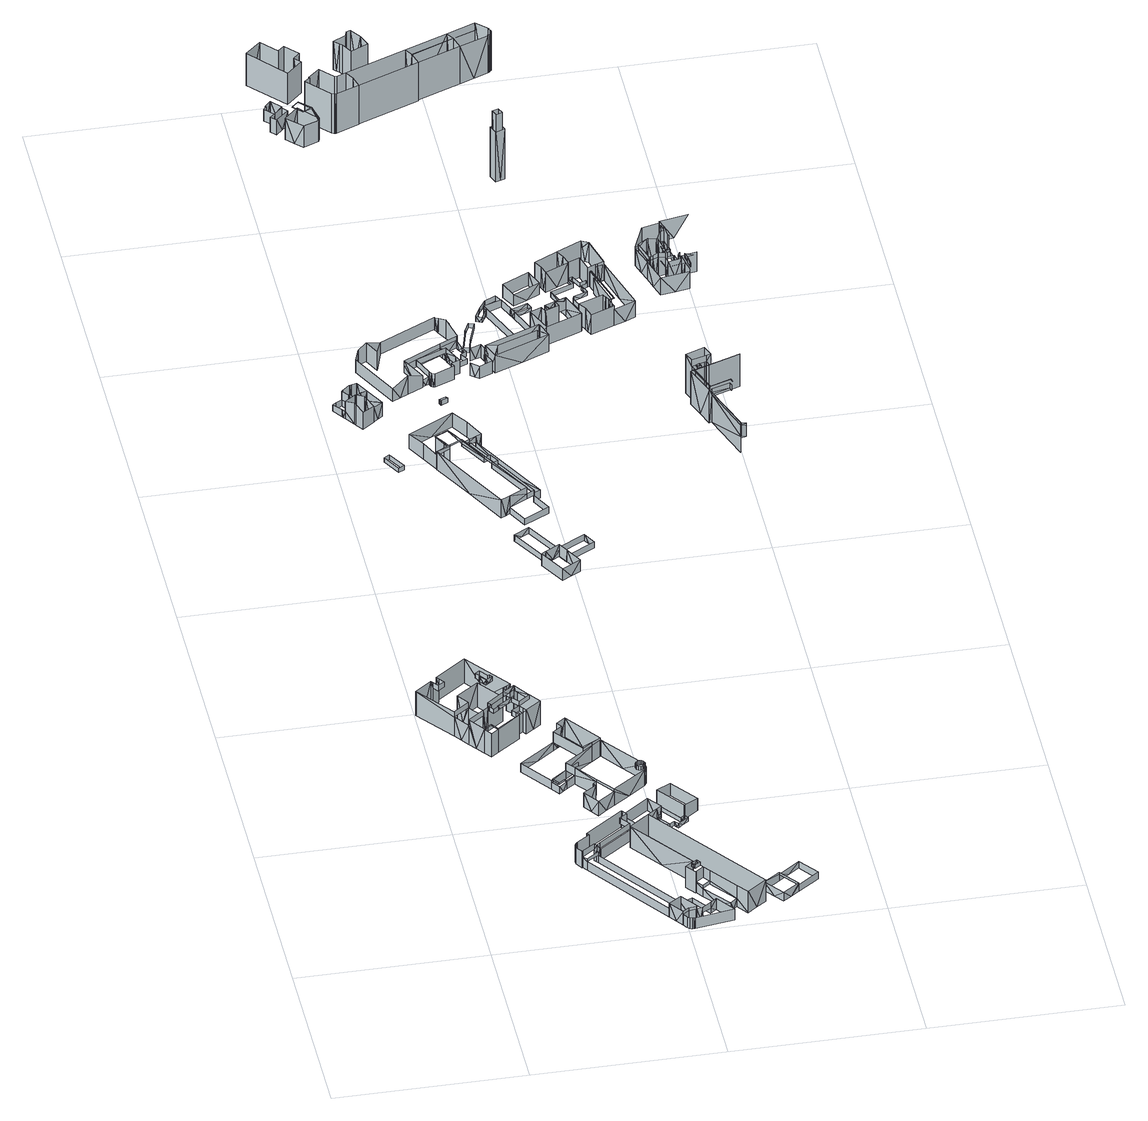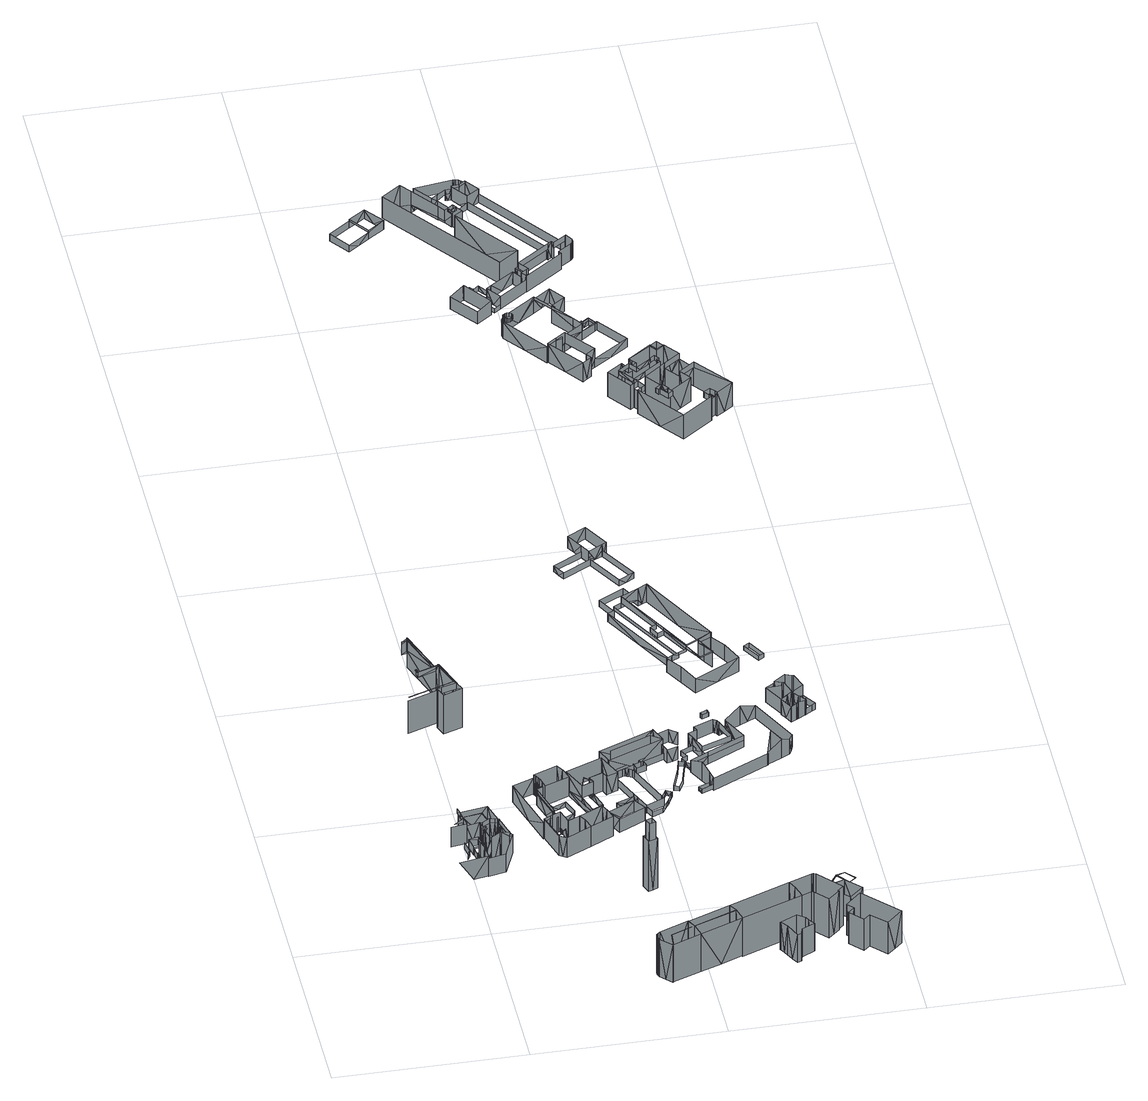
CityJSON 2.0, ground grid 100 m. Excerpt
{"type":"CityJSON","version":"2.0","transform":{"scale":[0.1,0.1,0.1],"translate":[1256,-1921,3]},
"CityObjects":{
"object1":{"type":"GenericCityObject","geometry":[{"type":"MultiSurface","lod":"3","boundaries":[[[0,1,2]],[[3,2,1]],[[4,5,1]],[[4,1,0,6]],[[2,3,7]],[[8,4,6]],[[3,9,10,7]],[[11,9,3]],[[4,8,12]],[[11,13,14,9]],[[15,12,8]],[[9,16,17,10]],[[15,18,12]],[[19,12,18]],[[20,21,22,23]],[[21,24,25,22]],[[13,26,27,14]],[[24,28,29,25]],[[30,20,23,31]],[[19,18,32]],[[28,33,34,29]],[[16,35,36]],[[16,36,37,17]],[[31,38,30]],[[39,32,18]],[[40,39,18]],[[38,41,30]],[[38,31,42]],[[43,5,4,44]],[[33,45,46,34]],[[47,48,38]],[[47,38,42,49]],[[26,35,16,27]],[[19,50,51,12]],[[52,53,54]],[[55,39,40,56]],[[53,52,43]],[[57,52,54]],[[43,44,53]],[[44,58,53]],[[59,32,39,60]],[[45,61,62,46]],[[63,41,38,64]],[[44,51,65,58]],[[66,55,56,67]],[[68,48,47,69]],[[70,59,60,66]],[[36,71,72,37]],[[63,64,73]],[[73,64,74,75]],[[51,50,76]],[[65,51,76]],[[64,69,77,74]],[[68,69,64]],[[78,76,50]],[[79,80,81]],[[80,79,61]],[[75,82,73]],[[62,61,79]],[[82,83,73]],[[82,75,84]],[[52,57,85]],[[76,78,86]],[[87,88,89,90]],[[91,87,90,92]],[[93,82,84]],[[82,93,94]],[[95,96,78,97]],[[98,94,93]],[[99,95,97,100]],[[88,99,100,89]],[[101,85,57]],[[102,47,49,103]],[[104,91,92,105]],[[106,107,108,109]],[[110,104,105,111]],[[112,110,111]],[[70,66,113]],[[108,107,114]],[[96,115,116,78]],[[78,116,117,86]],[[113,66,67,118]],[[69,119,120,77]],[[121,122,123,109]],[[124,106,109,123]],[[125,126,127,128]],[[129,125,128,130]],[[131,121,109,132]],[[129,130,133]],[[126,134,135,127]],[[136,114,107]],[[133,137,129]],[[110,112,138]],[[138,139,110]],[[140,137,133]],[[80,141,142,81]],[[143,144,122,145]],[[146,137,140]],[[137,146,147]],[[147,148,137]],[[149,131,132]],[[150,137,148]],[[85,101,117,116]],[[137,150,151]],[[152,153,154]],[[134,155,156,135]],[[151,157,137]],[[158,159,160,161]],[[162,102,103]],[[122,163,164,123]],[[165,143,145,166]],[[131,149,167]],[[160,113,118,168]],[[115,169,116]],[[160,159,113]],[[153,152,170]],[[72,71,171]],[[155,172,173,156]],[[174,167,149]],[[175,170,152]],[[122,144,163]],[[157,151,176]],[[172,157,176,173]],[[139,138,177]],[[153,178,179,154]],[[180,165,166,167]],[[181,171,71]],[[163,124,123,164]],[[182,183,184,185]],[[186,158,161,187]],[[188,83,82,189]],[[169,115,190]],[[191,182,185,192]],[[193,160,168,194]],[[195,196,197]],[[183,198,199,184]],[[200,190,115]],[[201,94,98,202]],[[203,139,177,186]],[[102,162,119]],[[204,191,192,205]],[[206,170,175,207]],[[120,119,162]],[[208,209,210,211]],[[212,204,205,213]],[[214,186,187,193]],[[196,195,215]],[[197,196,216]],[[180,167,217]],[[218,212,213]],[[219,215,195]],[[220,208,211,221]],[[212,218,222]],[[223,222,218]],[[214,193,224]],[[217,167,174,225]],[[224,193,194,226]],[[190,200,209]],[[227,216,196]],[[209,228,229,210]],[[221,229,230,231]],[[232,233,120]],[[234,235,163,217]],[[236,224,226]],[[198,237,238,199]],[[228,209,200]],[[171,181,239]],[[240,215,219]],[[220,221,181]],[[181,221,231,239]],[[178,241,242,179]],[[229,243,244,230]],[[200,245,243,228]],[[229,228,243]],[[114,136,246]],[[247,206,207,248]],[[243,245,249]],[[250,203,186,251]],[[233,232,252]],[[243,253,254,244]],[[250,249,245]],[[255,256,257,258]],[[259,252,232]],[[256,188,189,257]],[[233,260,261,120]],[[262,247,248,263]],[[264,265,266]],[[241,262,263,242]],[[216,227,267]],[[237,268,238]],[[163,269,164]],[[258,270,271,272]],[[273,274,234]],[[234,217,273]],[[275,252,259]],[[276,277,278]],[[249,250,251]],[[273,217,225,279]],[[277,276,227]],[[267,227,276]],[[258,272,280]],[[277,273,279,278]],[[281,255,258,280]],[[271,202,282]],[[268,237,283]],[[252,275,284]],[[271,270,201]],[[141,285,286,142]],[[202,271,201]],[[224,236,287]],[[285,288,286]],[[283,284,268]],[[284,289,268]],[[289,284,275]],[[136,290,291]],[[246,136,291]],[[253,287,292,254]],[[288,285,281]],[[281,280,288]],[[280,293,288]],[[215,240,294]],[[295,163,164,296]],[[265,297,298,266]],[[299,291,290]],[[292,287,236]],[[300,271,282,301]],[[302,303,286,301]],[[280,300,301,293]],[[304,294,240]],[[163,235,305]],[[306,290,136,295]],[[283,307,308,284]],[[309,274,273,294]],[[260,308,310,261]],[[291,299,311]],[[299,312,313,311]],[[314,302,301]],[[313,312,315]],[[265,264,316]],[[317,315,312]],[[318,222,223,319]],[[320,321,322,323]],[[324,316,264]],[[303,325,326,286]],[[269,163,305]],[[321,316,324,322]],[[308,327,310]],[[323,328,320]],[[328,329,320]],[[328,323,330]],[[331,332,333]],[[308,307,334]],[[332,335,333]],[[332,331,336]],[[315,317,337]],[[338,339,328]],[[295,296,269]],[[338,328,330,340]],[[327,308,334]],[[341,306,295,269]],[[335,332,342]],[[309,294,343]],[[294,304,343]],[[344,338,340]],[[342,345,335]],[[346,336,331,347]],[[348,329,328,349]],[[337,317,350]],[[345,342,351]],[[346,351,342]],[[351,346,347]],[[334,318,319,327]],[[302,314,352]],[[353,350,317]],[[354,339,338,355]],[[343,356,309]],[[338,344,357]],[[358,348,349,354]],[[305,359,360,269]],[[361,352,314]],[[362,357,344]],[[353,341,269,363]],[[350,353,363]],[[364,357,362]],[[354,355,365]],[[359,366,367,360]],[[368,358,354,365]],[[369,370,371]],[[372,352,361]],[[326,325,373]],[[371,370,374]],[[357,364,365]],[[375,373,325]],[[376,374,370]],[[297,377,378,298]],[[379,380,381,382]],[[383,365,364]],[[370,369,384]],[[376,379,382,385]],[[352,372,375]],[[386,384,369]],[[387,375,372]],[[367,366,388]],[[373,375,387]],[[374,376,385]],[[389,388,366]],[[365,383,390]],[[391,368,365,390]],[[392,393,394,395]],[[396,384,386,397]],[[394,393,398]],[[399,398,393]],[[400,392,395,401]],[[356,343,402]],[[398,399,403]],[[399,404,405,403]],[[406,400,401,407]],[[408,396,397]],[[404,409,410,405]],[[380,411,412,381]],[[396,408,413]],[[414,391,390]],[[415,413,408]],[[416,406,407,417]],[[409,418,419,410]],[[420,416,417]],[[421,356,402]],[[422,413,415]],[[416,420,423]],[[418,424,425,419]],[[426,423,420]],[[356,421,427]],[[428,427,421]],[[429,423,426,430]],[[388,389,431]],[[424,432,433,425]],[[434,427,428]],[[432,435,433]],[[436,429,430,437]],[[427,434,438]],[[435,432,439]],[[439,440,435]],[[441,438,434]],[[439,436,437,440]],[[442,438,441,443]],[[389,442,443,431]],[[444,445,446,447]],[[448,444,447,449]],[[412,411,450]],[[451,450,411]],[[413,422,452]],[[453,452,422]],[[450,451,449]],[[454,448,449]],[[391,414,377]],[[449,451,454]],[[455,454,451]],[[448,454,456]],[[457,456,454]],[[454,455,457]],[[455,452,453,457]],[[378,377,414]],[[458,459,460,461]],[[462,458,461,463]],[[464,462,463]],[[462,464,465]],[[466,465,464]],[[459,467,468,460]],[[465,466,469]],[[470,471,465,469]],[[445,472,473,446]],[[474,475,476,477]],[[472,456,457,473]],[[478,474,477,479]],[[480,470,469,481]],[[471,482,483,465]],[[484,480,481,485]],[[468,486,487]],[[488,487,486]],[[487,488,489]],[[467,490,491,468]],[[492,486,468,491]],[[475,493,494,476]],[[490,495,496,491]],[[493,478,479,494]],[[497,498,499]],[[500,492,491,496]],[[501,500,496]],[[488,502,503,489]],[[496,495,501]],[[483,501,495]],[[500,501,504]],[[505,504,501]],[[501,483,505]],[[483,506,505]],[[483,482,507]],[[508,504,505,506]],[[506,483,507]],[[507,509,510,506]],[[511,508,506,510]],[[498,497,512]],[[513,512,497]],[[514,515,516]],[[509,517,518,510]],[[502,519,520,503]],[[521,484,485,522]],[[523,516,515]],[[524,515,514,525]],[[498,526,527,499]],[[520,519,528]],[[529,528,519]],[[530,511,510,531]],[[532,524,525]],[[528,529,533]],[[517,534,535,518]],[[524,532,536]],[[537,536,532]],[[538,526,498]],[[516,523,539]],[[535,534,540]],[[521,540,534]],[[541,512,513]],[[542,543,537,544]],[[529,545,546,533]],[[540,521,522]],[[539,523,547]],[[548,547,523]],[[549,542,544]],[[543,550,551,537]],[[546,545,552]],[[553,552,545]],[[548,530,531,554]],[[552,553,555]],[[555,553,556]],[[548,556,553]],[[547,548,557]],[[558,536,537,551]],[[556,548,554]],[[542,549,550]],[[548,558,551,557]],[[512,541,559]],[[551,550,549]],[[538,559,560,526]],[[560,559,541]],[[561,560,541]],[[562,563,564,565]],[[527,526,566]],[[567,566,526]],[[568,562,565,569]],[[570,568,569,571]],[[572,568,570]],[[573,570,571]],[[574,575,576]],[[564,563,577]],[[578,576,575]],[[572,579,580,568]],[[581,579,572]],[[582,575,574,583]],[[576,578,584]],[[566,567,585]],[[586,587,588,589]],[[590,577,563]],[[570,573,591]],[[589,592,593,594]],[[595,560,561,596]],[[586,589,597]],[[597,589,594,593]],[[578,598,599,584]],[[600,591,573]],[[592,580,601,593]],[[580,579,597]],[[602,582,583]],[[580,597,593,601]],[[587,603,604,588]],[[567,595,596,585]],[[605,606,607]],[[608,609,610]],[[611,606,605,612]],[[613,607,606]],[[614,610,609]],[[598,615,616,599]],[[617,591,600]],[[618,619,599,616]],[[581,620,621,579]],[[622,609,608,623]],[[610,614,624]],[[582,602,625]],[[591,617,626]],[[627,611,612]],[[628,625,602]],[[619,629,630,599]],[[631,626,617]],[[632,631,617]],[[604,603,633]],[[633,634,604]],[[635,622,623]],[[624,614,636]],[[615,637,630,616]],[[607,613,638]],[[633,621,639,634]],[[640,636,614]],[[629,618,616,630]],[[641,631,632,642]],[[621,620,643]],[[639,621,644]],[[611,627,645]],[[646,647,639,644]],[[631,648,626]],[[613,649,650,638]],[[644,621,643]],[[651,645,627]],[[652,639,647,653]],[[630,637,654]],[[655,654,637]],[[654,655,656]],[[636,640,657]],[[577,590,658]],[[643,659,660,644]],[[622,635,661]],[[648,662,626]],[[644,663,664,646]],[[640,665,666,657]],[[667,625,628,668]],[[669,661,635]],[[670,645,651,671]],[[652,653,672]],[[666,665,673]],[[660,662,648,674]],[[675,660,674,676]],[[677,678,679]],[[661,673,665]],[[672,653,680,681]],[[682,683,684]],[[660,659,662]],[[648,631,685]],[[686,684,683]],[[663,675,676,664]],[[678,677,687]],[[673,661,669]],[[590,688,689,658]],[[690,687,677]],[[653,691,692,680]],[[684,686,693]],[[686,667,668,693]],[[672,681,694]],[[681,695,694]],[[696,687,690]],[[694,697,672]],[[698,699,700]],[[688,697,701,689]],[[699,698,702]],[[703,702,698]],[[704,641,642,705]],[[695,681,706]],[[697,694,701]],[[687,696,707]],[[649,708,709,650]],[[699,710,711,700]],[[712,707,696]],[[713,706,681]],[[714,648,685,715]],[[716,717,718,707]],[[719,702,703,720]],[[716,707,721]],[[707,712,721]],[[721,722,716]],[[722,721,723]],[[724,722,723]],[[722,724,725]],[[710,719,720,711]],[[726,725,724]],[[714,715,727]],[[727,715,728,729]],[[692,727,729,730]],[[692,691,727]],[[715,704,705,728]],[[678,731,732,679]],[[655,733,734,656]],[[735,670,671,736]],[[713,692,730,737]],[[706,713,737]],[[717,738,739,718]],[[740,683,682,741]],[[742,725,726,743]],[[709,708,744]],[[735,744,708]],[[744,735,736]],[[745,742,743,746]],[[747,748,749]],[[750,751,752,753]],[[754,748,747,755]],[[756,749,748]],[[751,757,758,752]],[[759,750,753,760]],[[758,757,761]],[[749,756,762]],[[763,754,755]],[[764,761,757]],[[765,745,746,766]],[[767,768,769]],[[731,770,771,732]],[[767,769,741,772]],[[773,767,772,774]],[[775,773,774]],[[738,776,770,739]],[[773,775,777]],[[778,777,775]],[[770,779,771]],[[770,776,780]],[[781,777,778,782]],[[783,784,785]],[[779,770,780]],[[761,764,786]],[[779,780,787]],[[765,787,780]],[[788,768,767]],[[787,765,766]],[[786,764,789]],[[790,789,764]],[[756,791,792,762]],[[789,790,793]],[[741,769,794]],[[785,784,795]],[[796,797,798]],[[793,790,799]],[[800,759,760,801]],[[800,799,790]],[[802,794,769]],[[784,783,803]],[[754,763,804]],[[805,795,784]],[[806,798,797]],[[807,803,783]],[[808,809,810]],[[811,808,810]],[[812,804,763]],[[799,800,801]],[[813,781,782,814]],[[815,740,741,816]],[[791,804,812,792]],[[817,818,819]],[[820,797,796,821]],[[819,818,822]],[[733,823,824,734]],[[824,823,825]],[[826,825,823]],[[827,828,829,830]],[[818,817,831]],[[825,826,832]],[[833,822,818]],[[834,809,835]],[[836,831,817]],[[837,813,814,838]],[[826,839,840,832]],[[795,805,841]],[[794,802,816]],[[798,806,842]],[[839,843,844,840]],[[845,846,847]],[[848,837,838,849]],[[850,815,816]],[[828,851,852,829]],[[853,854,803]],[[816,802,855]],[[856,855,802]],[[815,850,843]],[[846,845,835]],[[834,835,845]],[[844,843,850]],[[855,856,857]],[[822,833,858]],[[856,848,849,857]],[[853,803,807,859]],[[860,827,830,861]],[[805,862,863,841]],[[806,864,865,842]],[[866,845,846]],[[858,833,867]],[[868,869,870,871]],[[872,831,836,873]],[[846,845,853]],[[854,853,845]],[[874,867,833]],[[852,851,875]],[[860,875,851]],[[869,876,877,870]],[[875,860,861]],[[862,878,853]],[[862,853,859,863]],[[866,878,862]],[[879,880,881]],[[872,881,880]],[[882,868,871,883]],[[881,872,873]],[[884,880,879,885]],[[867,874,886]],[[887,884,885,888]],[[889,890,888]],[[891,887,888]],[[864,892,893,865]],[[894,895,896,897]],[[874,898,899,886]],[[890,889,900]],[[887,891,901]],[[902,820,821,903]],[[904,900,889]],[[905,904,889]],[[906,901,891]],[[907,908,909]],[[899,898,910]],[[901,910,898]],[[908,907,911]],[[912,911,907]],[[910,901,906]],[[913,914,915]],[[916,900,904]],[[914,913,876]],[[877,876,913]],[[890,917,918,888]],[[895,919,920,896]],[[921,922,923]],[[924,922,921]],[[914,925,926,915]],[[927,894,897,928]],[[902,923,922]],[[920,919,929]],[[892,930,931,893]],[[923,902,903]],[[932,904,905]],[[933,882,883,934]],[[935,929,919]],[[922,924,930]],[[908,936,937,909]],[[931,930,924]],[[938,927,928,939]],[[925,933,934,926]],[[940,938,939,941]],[[942,940,941]],[[940,942,943]],[[888,890,944]],[[945,943,942]],[[946,911,912,947]],[[929,935,948]],[[935,949,950,948]],[[951,952,953]],[[954,944,890]],[[953,952,955]],[[936,956,957,937]],[[952,951,958]],[[959,955,952]],[[960,958,951]],[[961,946,947,962]],[[917,963,964,918]],[[949,965,966,950]],[[967,958,960]],[[956,968,969,957]],[[955,959,970]],[[971,943,945,972]],[[973,961,962,974]],[[958,967,975]],[[965,976,977,966]],[[978,975,967]],[[970,959,979]],[[980,973,974]],[[973,980,981]],[[982,981,980]],[[983,979,959]],[[969,968,984]],[[985,984,968]],[[986,975,978,987]],[[984,985,988]],[[989,990,991,992]],[[993,989,992,994]],[[904,932,995]],[[976,996,997,977]],[[979,983,998]],[[996,976,999,1000]],[[1001,993,994,1002]],[[1003,996,1000]],[[997,996,1004]],[[971,1004,996]],[[996,1003,971]],[[1005,971,1003]],[[1004,971,972]],[[1006,1001,1002,1007]],[[990,1008,1009,991]],[[1010,1006,1007]],[[1006,1010,1011]],[[1012,1011,1010]],[[985,1013,1014,988]],[[983,1015,1016,998]],[[1017,986,987,1018]],[[1019,995,932]],[[1020,1019,932]],[[1021,1011,1012,1022]],[[1023,981,982,1024]],[[1025,1026,1027]],[[1026,1025,1028]],[[1029,1028,1025]],[[944,954,1030]],[[1015,1017,1018,1016]],[[1031,1028,1029,1032]],[[1008,1033,1034,1009]],[[1035,1021,1022,1036]],[[1037,1038,1039]],[[1034,1033,1040]],[[1026,1041,1042,1027]],[[1043,1040,1033]],[[1038,1037,1044]],[[1045,1044,1037]],[[1040,1043,1046]],[[1047,1031,1032,1048]],[[995,1019,963]],[[1043,1035,1036,1046]],[[1049,1044,1045]],[[1013,1023,1024,1014]],[[954,1050,1051,1030]],[[1039,1038,1052]],[[1050,1019,1020,1051]],[[1053,1054,1055]],[[1056,1052,1038]],[[1057,1058,1059,1060]],[[1054,1053,1061]],[[1062,1061,1053]],[[1055,1054,1063]],[[976,1064,1065,999]],[[1042,1041,1066]],[[1067,1066,1041]],[[1068,1063,1054]],[[1066,1067,1069]],[[1070,1057,1060]],[[1044,1049,1071]],[[1072,1073,1074]],[[1067,1075,1076,1069]],[[1077,1047,1048,1078]],[[1079,1072,1074]],[[1080,1071,1049]],[[1075,1081,1082,1076]],[[1052,1056,1083]],[[1063,1068,1084]],[[1082,1081,1085]],[[1086,1085,1081]],[[1058,1087,1088,1059]],[[1079,1089,1090]],[[1068,1090,1091,1084]],[[1085,1086,1092]],[[1056,1071,1080,1083]],[[1092,1086,1093]],[[1094,1093,1086]],[[1093,1094,1095]],[[1094,1077,1078,1095]],[[1096,971,1005,1097]],[[1090,1098,1099,1091]],[[1090,1089,1098]],[[1057,1070,1100]],[[1101,1100,1070]],[[1102,1061,1062,1103]],[[1104,1105,1106]],[[1105,1104,1107]],[[1108,1107,1104]],[[1109,1107,1110]],[[1107,1108,1110]],[[1110,1098,1109]],[[1098,1110,1099]],[[1106,1105,1111]],[[1088,1087,1112]],[[1113,1111,1105]],[[1100,1112,1087]],[[1112,1100,1101]],[[1114,1115,1109]],[[1109,1115,1116,1107]],[[1117,1118,1119]],[[1118,1120,1119]],[[1111,1113,1121]],[[1122,1123,1124,1125]],[[1121,1113,1126]],[[1116,1126,1113]],[[1127,1122,1125]],[[1122,1127,1128]],[[1129,1128,1127]],[[1114,1120,1115]],[[1126,1116,1130]],[[1116,1131,1130]],[[1116,1115,1132]],[[1133,1134,1135]],[[1131,1116,1132]],[[1132,1102,1103,1131]],[[1136,1128,1129]],[[1134,1133,1137]],[[1138,1064,1139]],[[1065,1064,1140]],[[1141,1140,1064]],[[1064,1138,1141]],[[1142,1137,1133]],[[1143,1141,1138]],[[1144,1143,1138]],[[1140,1141,1145]],[[1141,1096,1097,1145]],[[1146,1143,1144,1147]],[[1148,1149,1150,1151]],[[1152,1148,1151]],[[1148,1152,1153]],[[1154,1153,1152]],[[1123,1155,1156,1124]],[[1134,1157,1158,1135]],[[1159,1160,1161]],[[1139,1064,1162]],[[1160,1163,1164,1161]],[[1128,1136,1165]],[[1149,1166,1167,1150]],[[1160,1159,1168]],[[1169,1168,1159]],[[1170,1171,1172,1173]],[[1174,1165,1136]],[[1175,1168,1169]],[[1176,1177,1178]],[[1177,1176,1179]],[[1180,1179,1176]],[[1181,1170,1173]],[[1164,1163,1182]],[[1172,1171,1183]],[[1184,1162,1064]],[[1185,1137,1142,1186]],[[1187,1183,1171]],[[1188,1182,1163]],[[1177,1189,1190,1178]],[[1191,1153,1154,1192]],[[1193,1155,1156]],[[1194,1179,1180,1195]],[[1196,1193,1155]],[[1197,1196,1193]],[[1170,1181,1198]],[[1196,1199,1200,1197]],[[1201,1202,1203]],[[1203,1202,1204]],[[1205,1204,1202]],[[1199,1165,1174,1200]],[[1204,1205,1206]],[[1207,1198,1181]],[[1202,1201,1157]],[[1158,1157,1201]],[[1190,1189,1208]],[[1194,1208,1189]],[[1183,1187,1209]],[[1208,1194,1195]],[[1168,1175,1210]],[[1206,1205,1211]],[[1212,1211,1205]],[[1187,1198,1207,1209]],[[1213,1210,1175]],[[1182,1188,1214]],[[1211,1212,1215]],[[1188,1185,1186,1214]],[[1212,1216,1217,1215]],[[1218,1219,1220]],[[1210,1220,1219]],[[1166,1221,1222,1167]],[[1141,1143,1223]],[[1222,1221,1224]],[[1225,1224,1221]],[[1226,1227,1228,1229]],[[1224,1225,1230]],[[1225,1231,1232,1230]],[[1233,1226,1229,1234]],[[1220,1210,1213]],[[1231,1235,1236,1232]],[[1237,1233,1238]],[[1238,1233,1234,1239]],[[1240,1238,1239]],[[1236,1235,1241]],[[1242,1241,1235]],[[1238,1240,1243]],[[1244,1243,1240]],[[1241,1242,1245]],[[1246,1243,1244]],[[1247,1146,1147,1248]],[[1245,1242,1249]],[[1250,1249,1242]],[[1243,1246,1251]],[[1252,1251,1246]],[[1249,1250,1253]],[[1254,1251,1252]],[[1253,1250,1255]],[[1256,1255,1250]],[[1251,1254,1257]],[[1258,1257,1254]],[[1255,1256,1259]],[[1260,1257,1258]],[[1261,1199,1200,1262]],[[1256,1191,1192,1259]],[[1257,1260,1263]],[[1264,1263,1260]],[[1265,1263,1264]],[[1263,1265,1266]],[[1267,1266,1265]],[[1216,1268,1269,1217]],[[1155,1270,1271,1156]],[[1227,1272,1273,1228]],[[1274,1219,1218,1275]],[[1237,1276,1277,1233]],[[1278,1266,1267]],[[1279,1261,1262]],[[1261,1279,1280]],[[1281,1280,1279]],[[1282,1274,1275,1283]],[[1268,1282,1283,1269]],[[1284,1280,1281,1285]],[[1273,1272,1286]],[[1287,1286,1272]],[[1286,1287,1288]],[[1287,1289,1290,1288]],[[1289,1291,1292,1290]],[[1293,1294,1295]],[[1291,1296,1297,1292]],[[1276,1298,1296,1277]],[[1294,1293,1299]],[[1300,1299,1293]],[[1294,1301,1302,1295]],[[1294,1303,1304]],[[1305,1301,1294]],[[1300,1306,1299]],[[1307,1284,1285,1308]],[[1162,1184,1309]],[[1303,1310,1311,1304]],[[1312,1304,1311]],[[1313,1310,1303]],[[1313,1299,1310]],[[1314,1299,1306]],[[1306,1300,1315]],[[1299,1314,1316]],[[1317,1318,1319]],[[1317,1319,1320,1321]],[[1296,1322,1323,1297]],[[1324,1317,1321]],[[1317,1324,1301]],[[1325,1316,1314,1326]],[[1302,1301,1324]],[[1315,1327,1306]],[[1296,1298,1322]],[[1328,1326,1329]],[[1327,1330,1306]],[[1331,1329,1326]],[[1332,1314,1306,1330]],[[1327,1315,1333]],[[1329,1331,1334]],[[1335,1330,1327,1336]],[[1337,1332,1330,1335]],[[1334,1331,1338]],[[1266,1278,1339]],[[1340,1307,1308,1341]],[[1342,1343,1344]],[[1345,1346,1347,1348]],[[1349,1338,1331]],[[1350,1346,1345]],[[1351,1184,1352]],[[1344,1343,1270]],[[1184,1223,1353,1309]],[[1184,1351,1223]],[[1354,1223,1351]],[[1347,1355,1356,1348]],[[1357,1358,1335]],[[1336,1359,1360]],[[1223,1247,1248,1353]],[[1361,1223,1354,1362]],[[1357,1335,1336,1360]],[[1363,1339,1278]],[[1323,1322,1364]],[[1365,1346,1350,1366]],[[1305,1367,1368,1301]],[[1369,1364,1322]],[[1356,1355,1370]],[[1365,1370,1355]],[[1370,1365,1366]],[[1319,1371,1372,1320]],[[1271,1270,1373]],[[1374,1373,1270]],[[1310,1375,1376,1311]],[[1377,1340,1341,1378]],[[1379,1318,1317,1380]],[[1326,1328,1381]],[[1382,1361,1362]],[[1364,1369,1383]],[[1342,1384,1374]],[[1373,1374,1385]],[[1386,1325,1326,1381]],[[1374,1384,1377]],[[1374,1377,1378,1385]],[[1369,1387,1388,1383]],[[1389,1339,1363]],[[1339,1389,1387]],[[1388,1387,1389]],[[1380,1368,1390,1391]],[[1184,1392,1393,1352]],[[1379,1380,1394]],[[1394,1380,1391,1395]],[[1396,1386,1381,1397]],[[1371,1394,1395,1372]],[[1375,1398,1399,1376]],[[1400,1401,1402]],[[1361,1382,1403]],[[1404,1304,1312,1405]],[[1368,1406,1407,1390]],[[1408,1403,1382]],[[1409,1400,1402]],[[1368,1367,1406]],[[1409,1410,1392]],[[1392,1410,1411]],[[1393,1392,1411]],[[1412,1411,1410]],[[1411,1412,1413]],[[1414,1403,1408]],[[1413,1412,1415]],[[1416,1415,1412]],[[1403,1414,1417]],[[1418,1417,1414]],[[1419,1417,1418]],[[1417,1419,1420]],[[1421,1420,1419]],[[1422,1420,1421]],[[1415,1416,1423]],[[1420,1422,1424]],[[1425,1424,1422]],[[1424,1425,1426]],[[1427,1426,1425]],[[1428,1426,1427]],[[1429,1430,1431,1432]],[[1416,1429,1432,1423]],[[1426,1428,1433]],[[1434,1433,1428]],[[1435,1433,1434]],[[1433,1435,1430]],[[1431,1430,1435]],[[1436,1437,1438]],[[1439,1440,1441,1438]],[[1437,1436,1442]],[[1443,1444,1445]],[[1442,1445,1444]],[[1446,1442,1436]],[[1445,1442,1447]],[[1447,1442,1448]],[[1449,1448,1442]],[[1437,1450,1451,1438]],[[1452,1442,1446,1453]],[[1454,1439,1438,1451]],[[1448,1449,1455]],[[1456,1457,1450,1452]],[[1455,1449,1458]],[[1459,1458,1449]],[[1456,1452,1460]],[[1460,1452,1453,1461]],[[1458,1459,1462]],[[1463,1444,1443]],[[1462,1459,1464]],[[1465,1464,1459]],[[1466,1460,1461,1467]],[[1464,1465,1468]],[[1450,1469,1470,1451]],[[1468,1465,1471]],[[1450,1457,1469]],[[1472,1471,1465]],[[1440,1473,1474,1441]],[[1475,1454,1451,1470]],[[1476,1466,1467,1477]],[[1471,1472,1478]],[[1479,1480,1481]],[[1472,1482,1483,1478]],[[1484,1476,1477,1485]],[[1469,1486,1470]],[[1487,1475,1470,1488]],[[1486,1469,1489]],[[1489,1488,1486]],[[1490,1487,1488]],[[1482,1491,1492,1483]],[[1493,1484,1485,1494]],[[1489,1495,1496,1488]],[[1497,1498,1499]],[[1444,1463,1500]],[[1487,1490,1501]],[[1498,1497,1491]],[[1492,1491,1497]],[[1502,1503,1504]],[[1505,1501,1490]],[[1496,1505,1490]],[[1506,1493,1494,1507]],[[1481,1480,1508]],[[1509,1510,1511]],[[1504,1512,1513]],[[1514,1506,1507,1515]],[[1516,1514,1515]],[[1517,1518,1519]],[[1520,1519,1518]],[[1521,1518,1517]],[[1514,1516,1512]],[[1499,1498,1522]],[[1513,1512,1516]],[[1523,1513,1516]],[[1519,1520,1524]],[[1520,1525,1526,1524]],[[1509,1513,1523,1527]],[[1528,1500,1463]],[[1529,1505,1496]],[[1526,1525,1530]],[[1510,1509,1531]],[[1509,1527,1531]],[[1496,1495,1529]],[[1532,1530,1525]],[[1531,1533,1510]],[[1534,1529,1495]],[[1505,1529,1535]],[[1518,1521,1536]],[[1537,1535,1529]],[[1530,1532,1538]],[[1533,1531,1539]],[[1529,1534,1537]],[[1540,1533,1539]],[[1539,1541,1540]],[[1535,1540,1541]],[[1542,1536,1521]],[[1533,1540,1534]],[[1537,1534,1540]],[[1540,1535,1537]],[[1543,1522,1498]],[[1544,1545,1546,1536]],[[1547,1541,1539]],[[1473,1548,1549,1474]],[[1532,1550,1551,1538]],[[1552,1501,1505,1553]],[[1544,1536,1554]],[[1545,1555,1556,1546]],[[1554,1536,1542,1557]],[[1558,1559,1560,1528]],[[1522,1543,1561]],[[1508,1500,1528,1560]],[[1541,1547,1562]],[[1563,1508,1560]],[[1560,1559,1563]],[[1564,1563,1559]],[[1508,1563,1543]],[[1561,1543,1563]],[[1563,1564,1561]],[[1564,1565,1566,1561]],[[1567,1562,1547]],[[1568,1569,1570]],[[1570,1571,1568]],[[1569,1568,1572]],[[1572,1568,1573]],[[1574,1573,1568]],[[1573,1574,1575]],[[1576,1554,1557,1577]],[[1556,1576,1577,1578]],[[1556,1555,1576]],[[1579,1552,1553,1580]],[[1550,1556,1578,1551]],[[1581,1582,1583]],[[1582,1584,1585,1583]],[[1586,1587,1588,1589]],[[1587,1590,1591,1588]],[[1584,1562,1567,1585]],[[1582,1581,1580]],[[1574,1592,1575]],[[1593,1580,1581]],[[1580,1593,1594]],[[1595,1579,1580,1594]],[[1591,1590,1596]],[[1597,1596,1590]],[[1598,1595,1594,1599]],[[1596,1597,1600]],[[1548,1598,1599,1549]],[[1565,1601,1602,1566]],[[1603,1604,1605,1606]],[[1605,1604,1607]],[[1608,1607,1604]],[[1607,1608,1609]],[[1600,1597,1610]],[[1611,1610,1597]]]}]}
},
"vertices":[
[8,1993,8],[8,1993,157],[51,2025,8],[94,2057,157],[161,1792,124],[161,1792,157],[161,1792,8],[94,2057,8],[190,1751,8],[102,2046,124],[102,2046,8],[102,2046,157],[219,1710,124],[124,2018,157],[124,2018,124],[219,1710,8],[138,2072,124],[138,2072,8],[250,1669,8],[219,1710,158],[552,639,117],[551,648,117],[551,648,16],[552,639,16],[551,656,117],[551,656,16],[159,2043,157],[159,2043,124],[553,664,117],[553,664,16],[577,603,118],[577,603,16],[280,1627,158],[559,672,117],[559,672,16],[138,2072,157],[129,2084,157],[129,2084,8],[579,605,82],[280,1627,152],[280,1627,8],[579,605,118],[579,605,16],[245,1854,157],[245,1854,124],[566,679,117],[566,679,16],[596,582,68],[596,582,83],[596,582,16],[304,1774,158],[304,1774,124],[201,1915,157],[223,1885,8],[201,1915,8],[311,1586,152],[311,1586,8],[260,1958,8],[245,1854,8],[321,1656,158],[321,1656,152],[636,728,117],[636,728,16],[646,651,118],[646,651,83],[304,1774,8],[350,1617,152],[350,1617,8],[662,629,83],[662,629,62],[350,1617,158],[292,2208,157],[292,2208,8],[655,640,118],[646,651,16],[655,640,16],[318,1784,8],[662,629,16],[331,1794,158],[630,736,16],[625,745,116],[625,745,16],[675,655,84],[675,655,118],[675,655,16],[319,2001,157],[331,1794,8],[332,1765,186],[344,1774,186],[344,1774,158],[332,1765,158],[351,1739,185],[351,1739,158],[678,650,16],[681,646,84],[343,1780,186],[331,1794,186],[343,1780,158],[681,646,16],[340,1778,186],[340,1778,158],[319,2001,8],[923,127,67],[923,127,16],[377,1759,185],[377,1759,158],[547,1264,70],[427,1429,70],[427,1429,17],[547,1264,17],[376,1762,185],[376,1762,158],[388,1771,158],[473,1706,158],[522,1496,17],[421,1862,187],[421,1862,158],[421,1862,8],[473,1706,8],[989,174,62],[989,174,16],[547,1264,61],[557,1271,61],[557,1271,17],[557,1271,70],[336,2016,186],[316,2042,186],[316,2042,157],[336,2016,157],[332,2013,186],[332,2013,157],[581,1216,61],[581,1216,17],[346,1994,157],[340,2060,186],[340,2060,157],[617,1564,70],[359,1977,187],[433,1803,158],[454,1818,185],[350,1989,157],[829,893,117],[829,893,16],[584,1235,71],[557,1271,71],[584,1235,61],[358,1979,157],[359,1977,157],[360,1977,157],[602,1231,17],[366,1982,157],[373,1987,157],[950,88,17],[923,127,99],[923,127,17],[375,2015,186],[375,2015,157],[394,2002,186],[443,1748,158],[458,1727,158],[458,1727,126],[443,1748,126],[956,151,16],[635,1329,70],[635,1329,17],[615,1258,71],[615,1258,61],[623,1246,61],[458,1727,8],[422,1862,158],[977,49,99],[384,2085,8],[381,2018,186],[381,2018,157],[623,1246,17],[977,49,17],[394,2002,157],[454,1818,158],[989,174,99],[989,174,17],[623,1246,71],[476,1962,157],[994,26,82],[977,49,82],[977,49,16],[994,26,16],[486,1778,158],[486,1778,126],[850,782,118],[850,782,83],[456,1888,158],[1003,16,82],[1003,16,16],[500,1759,126],[500,1759,8],[707,1044,17],[678,1086,105],[678,1086,17],[1010,73,82],[1010,73,16],[484,1909,187],[865,781,84],[865,781,16],[486,1778,184],[1015,10,82],[1015,10,16],[1010,73,99],[1010,73,17],[436,1933,157],[464,1894,158],[464,1894,124],[436,1933,124],[1023,10,82],[1023,10,16],[500,1759,158],[737,1003,105],[713,1111,17],[671,1281,70],[1027,10,16],[737,1003,17],[455,1947,157],[455,1947,124],[1031,10,82],[1031,10,16],[515,1738,158],[671,1281,17],[515,1738,8],[748,1137,105],[484,1909,158],[484,1909,124],[484,1909,8],[455,1947,8],[1021,129,16],[989,174,57],[671,1281,118],[635,1329,117],[556,1768,8],[1052,79,83],[1052,79,16],[476,1962,8],[782,1037,17],[1053,84,99],[1053,84,17],[485,1910,158],[485,1910,8],[485,1910,187],[617,1564,17],[1052,78,99],[1052,78,17],[491,1901,158],[547,1823,184],[547,1823,158],[1053,84,57],[504,1923,158],[504,1923,8],[820,842,117],[811,836,117],[811,836,83],[820,842,82],[1053,84,16],[1055,221,45],[1055,221,16],[1052,79,99],[1052,79,17],[967,551,15],[842,721,147],[842,721,15],[748,1137,17],[1068,81,16],[786,1440,17],[856,793,83],[856,793,50],[820,842,53],[757,1166,104],[757,1166,119],[1068,84,16],[743,1145,17],[738,1152,104],[738,1152,17],[757,1166,17],[850,863,53],[850,863,117],[856,793,16],[1083,83,83],[1083,83,54],[831,890,117],[831,890,16],[597,1797,158],[841,877,16],[1083,83,16],[617,1564,136],[642,1584,17],[597,1797,8],[850,863,16],[828,1071,104],[737,1405,70],[737,1405,17],[946,798,147],[946,798,15],[668,1603,135],[885,815,50],[885,815,16],[885,815,91],[831,890,90],[828,1071,17],[786,1440,117],[737,1405,135],[1128,117,83],[1128,117,46],[828,1071,119],[1128,117,16],[668,1603,17],[646,1631,135],[646,1631,17],[947,860,16],[670,1649,17],[1091,381,147],[694,1666,135],[1236,42,83],[1236,42,16],[1087,294,147],[1047,349,147],[1047,349,15],[1087,294,15],[1091,381,15],[980,1002,91],[980,1002,16],[1162,142,16],[1091,297,81],[1091,297,147],[1091,297,15],[1091,322,147],[1077,341,168],[1077,341,147],[1162,142,84],[1091,351,147],[1091,322,168],[694,1666,17],[1116,262,64],[1116,262,81],[1116,262,15],[786,1440,135],[1106,362,167],[915,1134,17],[1173,190,15],[1106,362,147],[1120,342,167],[1120,342,147],[1133,328,147],[1133,328,81],[764,1571,17],[1109,358,147],[1010,906,92],[835,1476,134],[1158,293,80],[1158,293,64],[1003,1198,118],[1229,118,64],[1158,293,147],[834,1476,117],[834,1476,17],[1010,906,16],[1229,118,15],[835,1476,17],[1248,133,15],[1266,147,65],[840,1480,116],[840,1480,17],[1266,147,147],[1035,871,15],[1010,906,43],[1010,906,15],[1024,916,16],[1009,964,16],[1024,916,15],[1037,925,92],[1037,925,42],[1415,162,147],[1415,162,15],[980,1002,42],[1016,1027,40],[1016,1027,15],[980,1002,15],[1266,147,15],[1061,836,44],[1037,925,15],[1061,836,15],[1037,925,16],[927,1361,17],[1014,1243,118],[1312,86,15],[1312,86,147],[968,1210,140],[964,1224,140],[964,1224,118],[968,1210,118],[1089,855,42],[1089,855,15],[965,1228,118],[968,1237,140],[978,1202,140],[978,1202,118],[1003,1198,17],[968,1237,118],[972,1242,140],[972,1242,118],[990,1200,140],[990,1200,118],[1098,844,15],[982,1248,140],[982,1248,118],[1125,880,40],[1125,880,15],[1106,834,42],[1363,124,15],[1106,834,15],[998,1203,140],[998,1203,118],[990,1249,140],[990,1249,118],[1005,1208,118],[1008,1202,17],[1135,855,15],[1007,1210,140],[998,1247,140],[998,1247,118],[1007,1210,118],[1012,1207,118],[1012,1207,17],[1012,1215,140],[1012,1215,118],[1014,1243,17],[1006,1241,140],[1006,1241,118],[1015,1213,17],[1006,1240,118],[1013,1224,140],[1013,1224,118],[1017,1219,118],[1012,1233,140],[1012,1233,118],[1017,1219,17],[1018,1226,118],[1018,1226,17],[1037,1043,105],[1115,1101,89],[1115,1101,15],[1037,1043,15],[1147,896,105],[1147,896,15],[1136,888,15],[1147,896,39],[1164,875,39],[1164,875,15],[1148,897,15],[1149,897,39],[1149,897,105],[1149,897,15],[76,4505,51],[93,4515,51],[93,4515,12],[76,4505,12],[111,4453,54],[111,4453,12],[118,4444,12],[125,4434,55],[125,4434,12],[127,4537,49],[127,4537,12],[161,4381,12],[161,4381,142],[125,4434,117],[1225,954,89],[1225,954,15],[246,4044,40],[276,4061,40],[276,4061,14],[246,4044,14],[302,3947,40],[302,3947,14],[167,4373,137],[167,4373,12],[180,4473,116],[180,4473,52],[197,4330,116],[197,4330,12],[127,4537,102],[130,4539,12],[133,4541,104],[133,4541,12],[153,4500,51],[153,4500,12],[153,4500,103],[332,3964,40],[332,3964,14],[159,4502,51],[159,4502,12],[1464,200,14],[1426,251,67],[1426,251,14],[159,4502,104],[170,4488,12],[170,4561,114],[170,4561,12],[180,4473,105],[180,4473,12],[185,4477,12],[185,4477,116],[185,4477,106],[188,4474,118],[188,4474,12],[188,4474,106],[1502,148,68],[1502,148,14],[188,4474,17],[188,4474,117],[200,4482,17],[221,4425,140],[221,4425,12],[173,4562,115],[173,4562,12],[258,4373,114],[258,4373,12],[213,4490,112],[221,4425,116],[221,4425,17],[1512,315,55],[1512,315,14],[177,4565,12],[181,4567,112],[213,4490,114],[213,4490,12],[224,4421,17],[181,4567,12],[227,4418,136],[227,4418,12],[227,4418,116],[227,4418,17],[1512,315,66],[213,4490,17],[242,4395,12],[1546,179,14],[258,4373,105],[227,4418,117],[258,4373,17],[210,4582,105],[210,4582,12],[231,4501,17],[249,4513,104],[282,4390,17],[307,4406,104],[307,4406,17],[211,4582,12],[213,4583,104],[249,4513,12],[213,4583,12],[231,4548,12],[249,4513,17],[307,4406,105],[1590,210,68],[1590,210,57],[1590,210,14],[441,4031,111],[388,4130,100],[388,4130,14],[441,4031,14],[1570,358,14],[1627,401,55],[493,3937,100],[493,3937,14],[489,3936,125],[489,3936,14],[493,3937,125],[609,3711,14],[248,4790,15],[248,4790,90],[259,4817,15],[510,4197,14],[270,4843,109],[563,3975,118],[563,3975,100],[563,3975,125],[382,4520,92],[382,4520,15],[270,4843,15],[1627,401,14],[512,4069,114],[510,4072,114],[510,4072,110],[512,4069,111],[632,4263,100],[729,3487,125],[540,4017,105],[540,4017,14],[512,4069,14],[1706,295,57],[1706,295,14],[540,4017,116],[315,4866,131],[315,4866,15],[729,3487,14],[563,3975,14],[424,4541,15],[579,4109,114],[579,4109,110],[756,3289,15],[756,3289,52],[797,3312,15],[849,3065,16],[849,3065,87],[861,3072,16],[874,3080,52],[874,3080,15],[837,3335,52],[874,3080,87],[356,4783,131],[356,4783,15],[752,3500,14],[356,4783,130],[315,4866,129],[631,4011,125],[631,4011,118],[928,2925,87],[928,2925,16],[874,3080,16],[465,4561,132],[776,3512,125],[912,3101,15],[465,4561,15],[394,4907,89],[394,4907,15],[776,3512,53],[776,3512,14],[609,4053,116],[609,4053,104],[978,2953,16],[912,3101,16],[394,4907,88],[837,3335,15],[631,4011,100],[949,3123,87],[832,3407,53],[832,3407,14],[714,3856,125],[714,3856,112],[949,3123,52],[714,3856,84],[631,4011,84],[871,3563,84],[946,3144,52],[946,3144,15],[949,3123,15],[674,4034,100],[674,4034,84],[394,4908,15],[393,4909,87],[393,4909,15],[949,3123,16],[632,4263,14],[742,3804,125],[742,3804,112],[1029,2981,87],[871,3563,125],[748,3875,112],[748,3875,84],[978,3072,87],[978,3072,16],[550,4603,87],[550,4603,15],[1029,2981,16],[978,3072,52],[978,3072,15],[709,4053,100],[1004,3026,16],[742,3804,84],[776,3823,112],[776,3823,84],[514,4676,14],[482,4742,55],[482,4742,14],[674,4034,66],[709,4053,66],[482,4742,15],[482,4742,86],[514,4676,15],[871,3563,53],[547,4609,87],[547,4609,57],[686,4166,110],[686,4166,14],[547,4609,14],[912,3590,84],[912,3590,66],[547,4609,15],[724,4061,14],[709,4053,14],[566,4618,14],[739,4069,100],[608,4454,13],[606,4462,39],[606,4462,13],[739,4069,14],[611,4447,42],[611,4447,13],[967,3479,53],[967,3479,14],[828,3831,14],[585,4626,58],[1095,3226,52],[1095,3226,15],[641,4476,39],[641,4476,13],[585,4626,14],[947,3608,66],[911,3584,84],[911,3584,53],[585,4626,94],[543,4734,90],[543,4734,57],[647,4462,42],[647,4462,13],[589,4617,14],[592,4607,95],[592,4607,14],[602,4602,14],[611,4597,96],[611,4597,14],[914,3586,84],[911,3584,14],[914,3586,14],[912,3590,14],[682,4843,60],[682,4843,14],[695,5061,87],[695,5061,15],[1134,3158,52],[1134,3158,15],[947,3608,14],[702,4799,92],[702,4799,61],[682,4843,87],[682,4843,15],[715,4641,97],[715,4641,14],[1115,3192,15],[705,4667,96],[705,4667,14],[151,6506,239],[151,6506,330],[164,6517,239],[131,6578,329],[146,6592,332],[146,6592,259],[131,6578,259],[177,6479,330],[177,6479,239],[177,6529,330],[142,6596,332],[142,6596,259],[177,6529,329],[177,6529,259],[156,6609,259],[177,6529,239],[212,6511,239],[169,6621,337],[751,4685,96],[751,4685,14],[699,4805,44],[699,4805,45],[682,4843,62],[703,4799,61],[703,4799,14],[699,4805,15],[702,4799,44],[702,4799,15],[708,4783,15],[703,4799,92],[715,4768,44],[715,4768,15],[736,4721,14],[736,4721,95],[736,4721,44],[736,4721,15],[251,6396,237],[212,6436,368],[212,6436,237],[169,6621,259],[743,4703,14],[747,4827,44],[171,6623,259],[174,6625,338],[222,6571,330],[222,6571,239],[174,6625,259],[728,4866,15],[249,6470,237],[91,6828,299],[91,6828,496],[133,6867,299],[198,6598,259],[222,6571,338],[222,6571,259],[773,4889,62],[289,6356,370],[246,6543,329],[285,6503,371],[174,6906,495],[289,6356,237],[247,6434,435],[270,6455,435],[247,6434,432],[290,6390,434],[246,6543,239],[802,4752,44],[802,4752,15],[773,4889,87],[773,4889,15],[820,4644,12],[800,4661,89],[800,4661,12],[264,6636,492],[264,6636,299],[811,4718,12],[697,5055,90],[697,5055,15],[704,5042,15],[711,5028,104],[711,5028,42],[697,5055,46],[697,5055,19],[711,5028,19],[841,4626,88],[711,5028,15],[822,4775,92],[285,6467,437],[285,6467,435],[841,4626,12],[779,4798,44],[779,4798,15],[737,4975,132],[737,4975,15],[285,6503,237],[174,6906,299],[778,4892,87],[778,4892,15],[341,6405,440],[341,6405,434],[294,6385,434],[810,4813,44],[810,4813,15],[776,4891,15],[757,5082,45],[757,5082,19],[372,6387,368],[372,6387,370],[783,4869,15],[793,4849,44],[793,4849,15],[822,4775,12],[372,6387,237],[771,5055,41],[771,5055,19],[377,6408,365],[377,6408,237],[251,6823,493],[251,6823,299],[367,6407,387],[850,4786,12],[832,4837,48],[800,4844,45],[800,4844,17],[832,4837,17],[909,4655,90],[909,4655,12],[878,4796,93],[764,5069,19],[836,4980,43],[836,4980,17],[377,6408,368],[885,4713,12],[885,4713,91],[897,4684,12],[847,4901,47],[847,4901,17],[899,4719,91],[899,4719,12],[878,4796,12],[890,4742,92],[890,4742,12],[908,4699,12],[890,4742,123],[894,4743,12],[285,6854,493],[285,6854,299],[334,6560,486],[365,6587,486],[365,6587,242],[334,6560,242],[891,4763,92],[891,4763,12],[925,4656,122],[898,4745,92],[348,6714,491],[348,6714,299],[925,4656,121],[925,4656,12],[898,4745,12],[895,4754,13],[891,4763,50],[891,4763,13],[895,4754,12],[898,4745,50],[898,4745,13],[835,4980,17],[834,4980,43],[834,4980,17],[943,4700,130],[949,4716,134],[949,4716,12],[360,6592,485],[360,6592,242],[316,6750,299],[316,6750,492],[332,6732,299],[333,6766,299],[862,5039,43],[862,5039,17],[448,6437,486],[448,6437,242],[391,6619,242],[351,6783,491],[351,6783,299],[1072,4716,12],[892,5026,46],[892,5026,17],[422,6646,485],[1003,4809,50],[1003,4809,13],[458,6432,486],[458,6432,242],[460,6431,487],[460,6431,242],[464,6431,242],[469,6431,486],[1037,4802,12],[469,6431,242],[1022,4796,50],[1022,4796,13],[422,6646,242],[486,6577,485],[486,6577,242],[924,5071,19],[908,5079,49],[908,5079,19],[1185,4863,122],[924,5108,19],[992,4835,50],[992,4835,13],[939,5063,51],[939,5138,48],[939,5063,19],[1016,4812,50],[1016,4812,13],[1164,4803,133],[1164,4803,12],[498,6573,485],[498,6573,242],[954,5091,19],[1044,4857,50],[1044,4857,13],[939,5138,19],[592,6479,486],[592,6479,242],[1050,4825,50],[1050,4825,13],[969,5118,51],[548,6593,485],[548,6593,242],[969,5118,19],[958,5167,19],[1053,4818,13],[1057,4810,50],[1057,4810,13],[976,5196,48],[1050,4843,13],[1055,4829,50],[961,5137,50],[961,5137,19],[1055,4829,13],[969,5118,63],[961,5137,63],[961,5137,13],[969,5118,13],[1062,4888,59],[1062,4888,13],[1219,4777,120],[571,6535,495],[571,6535,242],[976,5196,19],[548,6593,247],[571,6535,247],[1070,4880,59],[1070,4880,13],[581,6507,247],[581,6507,242],[592,6479,247],[1086,4867,58],[1086,4867,13],[1056,5177,59],[1056,5177,13],[1095,4865,13],[1104,4862,57],[1104,4862,13],[1178,4878,50],[1178,4878,13],[1035,5224,51],[1035,5224,19],[1056,5177,54],[1056,5177,19],[1219,4777,119],[1219,4777,12],[1116,4862,57],[1116,4862,13],[1185,4863,50],[1185,4863,13],[545,6828,323],[534,6843,496],[534,6843,323],[557,6814,500],[557,6814,323],[1185,4863,12],[570,6797,503],[570,6797,323],[1087,5103,58],[1087,5103,13],[1176,4886,54],[1176,4886,13],[1093,5087,19],[1087,5103,46],[1087,5103,19],[1093,5087,13],[604,6878,497],[604,6878,323],[1100,5071,57],[1100,5071,44],[1100,5071,19],[1100,5071,13],[607,6752,491],[607,6752,323],[1147,5090,19],[1187,4857,123],[1187,4857,12],[1134,5122,19],[1190,4900,12],[1162,4968,125],[1162,4968,12],[1181,5141,45],[1118,5164,89],[1078,5245,100],[1078,5245,20],[1118,5164,20],[1219,4833,122],[1219,4833,12],[1192,4980,12],[873,6721,486],[873,6721,247],[608,6893,323],[612,6908,494],[1222,4992,126],[612,6908,323],[1189,5199,20],[1194,5109,43],[1229,4894,140],[1220,4839,124],[1229,4894,138],[633,6918,494],[633,6918,323],[697,6797,492],[697,6797,323],[1231,4921,134],[1194,5109,19],[634,6918,494],[634,6918,323],[1181,5141,19],[1222,4992,12],[652,6883,323],[670,6848,504],[1219,5317,101],[1219,5317,20],[1235,4960,127],[1235,4960,126],[1235,4960,12],[670,6848,323],[682,6824,323],[695,6801,493],[695,6801,323],[917,6607,487],[917,6607,247],[1309,4990,127],[1309,4990,12],[1259,5234,91],[1259,5234,20],[1407,4910,123],[1407,4910,12],[1279,5066,12],[1262,5109,43],[1262,5109,12],[1296,5022,53],[1296,5022,12],[1296,5022,129],[1303,5006,12],[1290,5122,12],[1239,5276,20],[1319,5135,41],[1356,5047,128],[1356,5047,127],[1356,5047,51],[1305,5017,131],[1339,4999,141],[1339,4999,140],[1352,5035,131],[1319,5135,12],[1277,5289,148],[1257,5339,142],[1257,5339,19],[1277,5289,19],[1338,5091,12],[1286,5268,19],[1294,5247,142],[1294,5247,19],[1356,5047,12],[1410,4911,12],[1410,4911,121],[1360,5089,16],[1312,5208,47],[1312,5208,16],[1355,5275,19],[1408,4971,47],[884,6692,253],[873,6721,253],[884,6692,247],[895,6663,496],[1408,4971,16],[895,6663,495],[895,6663,253],[895,6663,247],[917,6607,486],[917,6607,253],[1429,4922,144],[1408,4971,135],[1408,4971,15],[1429,4922,15],[1439,4897,15],[1450,4872,135],[1450,4872,15],[1379,5400,143],[1379,5400,19],[1436,5260,43],[1436,5260,16],[1414,5143,16],[1411,5133,45],[1411,5133,16],[986,6766,253],[1442,5055,45],[1442,5055,16],[1416,5303,142],[1537,5023,135],[1537,5023,15],[1417,5153,45],[1417,5153,16],[1182,5963,495],[1163,6012,495],[1163,6012,185],[1182,5963,185],[1416,5303,19],[1454,5169,16],[1179,5991,185],[1173,6007,595],[1173,6007,185],[1186,5974,595],[1186,5974,185],[1206,5972,185],[1477,5069,16],[1187,6021,185],[1098,6810,486],[1537,5023,42],[1537,5023,16],[1211,6031,495],[1512,5083,42],[1206,6020,595],[1206,6020,185],[1576,4923,135],[1576,4923,15],[1389,5375,19],[1219,5988,595],[1219,5988,185],[1400,5350,148],[1400,5350,19],[1230,5981,495],[1419,5305,142],[1419,5305,19],[1426,5282,16],[1416,5303,43],[1416,5303,16],[1418,5304,16],[1419,5305,43],[1419,5305,16],[1230,5981,185],[1212,6004,185],[1211,6031,185],[1492,5185,42],[1431,5310,16],[1442,5316,42],[1492,5185,16],[1512,5083,16],[1442,5316,16],[1467,5260,42],[1467,5260,16],[1470,5236,16],[1470,5236,42],[1481,5210,16],[1546,5000,139],[1546,5000,15],[1120,6752,496],[1546,4999,15],[1547,4998,139],[1547,4998,112],[1546,5000,112],[1546,5000,16],[1547,4998,16],[1547,4998,15],[1548,4995,140],[1548,4995,15],[1548,4995,112],[1548,4995,16],[1557,4973,144],[1557,4973,15],[1548,4995,115],[1557,4973,120],[1557,4973,16],[1559,4966,16],[1559,4966,15],[1561,4960,141],[1561,4960,123],[1561,4960,16],[1561,4960,15],[1565,4952,16],[1142,6695,486],[1142,6695,253],[1565,4952,15],[1568,4943,139],[1568,4943,120],[1568,4943,16],[1568,4943,15],[1569,4940,16],[1569,4940,15],[1570,4937,138],[1570,4937,119],[1570,4937,16],[1570,4937,15],[1573,4930,16],[1479,5334,141],[1479,5334,19],[1576,4923,116],[1576,4923,16],[1576,4921,16],[1577,4920,115],[1577,4920,16],[1500,5274,41],[1500,5274,16],[1513,5466,141],[1513,5466,19],[1578,5013,112],[1578,5013,16],[1506,5252,41],[1506,5252,16],[1594,5014,115],[1594,5014,112],[1635,4943,16],[1481,5332,19],[1483,5331,141],[1483,5331,19],[1503,5261,41],[1503,5261,16],[1507,5249,137],[1507,5249,19],[1551,5104,16],[1525,5196,112],[1525,5196,16],[1534,5199,112],[1534,5199,16],[1517,5254,112],[1517,5254,16],[1857,4138,13],[1827,4222,216],[1827,4222,13],[1523,5256,112],[1523,5256,16],[1523,5256,115],[1887,4054,216],[1887,4054,13],[1849,4230,215],[1849,4230,13],[1843,4215,229],[1843,4215,226],[1849,4230,216],[1899,4059,183],[1548,5268,140],[1548,5268,19],[1098,6810,253],[1894,4070,227],[1894,4070,225],[1843,4215,225],[1894,4070,229],[1899,4059,197],[1899,4059,13],[1899,4059,216],[1838,4263,215],[1838,4263,253],[1819,4316,253],[1819,4316,13],[1838,4263,13],[1558,5272,123],[1558,5272,16],[1843,4246,13],[1901,4059,216],[1901,4059,197],[1992,3785,114],[1901,4059,183],[1942,3938,183],[1992,3785,183],[1993,3788,197],[1992,3785,197],[1992,3785,13],[1993,3788,183],[1996,3787,183],[1996,3787,114],[1996,3787,197],[1996,3789,183],[1692,4967,115],[1558,5272,139],[1558,5272,19],[1530,5425,146],[1510,5405,149],[1510,5405,147],[1865,4244,215],[1866,4243,223],[1860,4261,223],[1860,4261,215],[2022,3798,183],[1866,4243,215],[1109,6781,255],[1098,6810,255],[1120,6752,253],[1120,6752,255],[1877,4267,223],[1877,4267,215],[2023,3796,168],[2023,3796,183],[1996,3787,102],[2023,3796,102],[1142,6695,487],[1142,6695,255],[1692,4967,16],[1576,5281,16],[1883,4249,223],[1883,4249,215],[1927,4257,216],[1927,4257,215],[1595,5290,116],[1880,4257,215],[1920,4352,253],[1920,4352,13],[1531,5455,19],[1549,5445,142],[2005,4109,227],[2005,4109,225],[1595,5289,136],[1595,5289,19],[1916,4288,253],[1916,4288,215],[1997,4093,183],[1218,6725,255],[1595,5290,16],[1549,5445,145],[1549,5445,19],[1997,4093,216],[1597,5291,115],[1597,5291,16],[1644,5129,16],[1927,4257,13],[1916,4288,13],[1251,6870,486],[1251,6870,255],[1940,4296,253],[1940,4296,13],[2004,4073,216],[2004,4073,183],[2012,4088,227],[2012,4088,225],[1245,6801,496],[1137,6758,496],[1245,6801,495],[1295,6755,486],[2082,4299,226],[2082,4299,225],[2090,4315,216],[2090,4315,13],[1295,6755,255],[1250,6858,488],[1251,6870,487],[1252,6871,255],[1253,6871,486],[1253,6871,255],[1301,6759,255],[1282,6842,255],[1311,6813,486],[1307,6763,486],[1307,6763,255],[1311,6768,255],[1315,6773,487],[1315,6773,255],[1316,6777,255],[1311,6813,255],[1317,6782,488],[1317,6782,255],[1317,6783,488],[1317,6783,255],[1317,6787,255],[1307,6810,486],[1315,6801,486],[1315,6801,255],[1307,6810,255],[1317,6792,487],[1317,6792,255],[1316,6796,255],[1789,5317,19],[1770,5376,124],[1770,5376,19],[1770,5376,133],[1770,5381,132],[1770,5381,19],[1807,5259,124],[1849,5116,18],[1849,5116,124],[1828,5187,18],[1807,5259,19],[1807,5259,18],[1813,5260,18],[1819,5261,126],[1786,5379,124],[1786,5379,19],[1819,5261,124],[1819,5261,19],[1786,5379,135],[1819,5261,18],[1819,5261,148],[1786,5379,147],[1821,5261,18],[1824,5262,127],[1824,5262,150],[1824,5262,19],[1824,5262,18],[1924,5129,18],[1830,5263,18],[1836,5264,130],[1836,5264,154],[1836,5264,19],[1836,5264,18],[1828,5389,163],[1828,5389,19],[1849,5267,18],[1862,5269,136],[1832,5527,131],[1832,5527,19],[1828,5389,141],[1862,5269,164],[1862,5269,19],[1862,5269,18],[1872,5237,136],[1888,5182,136],[1888,5182,135],[1866,5270,135],[1866,5270,18],[1866,5270,166],[1866,5270,19],[1832,5390,19],[1836,5391,140],[1836,5391,19],[1836,5391,166],[1859,5396,19],[1903,5277,123],[1903,5277,18],[1903,5277,153],[1903,5277,19],[1882,5401,149],[1882,5401,19],[1906,5258,18],[1910,5239,124],[1910,5239,18],[2000,5142,124],[1882,5401,135],[1895,5312,153],[1893,5322,152],[1895,5312,152],[1882,5401,68],[1914,5280,148],[1914,5280,19],[1989,5200,136],[1903,5333,129],[1903,5333,148],[1891,5332,152],[1907,5314,148],[1907,5314,128],[1913,5282,148],[1913,5282,19],[1910,5298,19],[1913,5282,21],[1913,5282,57],[1910,5298,21],[1907,5314,56],[1920,5284,21],[1945,5247,18],[1907,5314,19],[1907,5314,21],[1903,5333,56],[1903,5333,21],[1903,5333,19],[2000,5142,18],[1885,5402,19],[1896,5365,21],[1896,5365,19],[1889,5397,55],[1889,5397,147],[1888,5403,147],[1888,5403,68],[1926,5286,57],[1888,5403,19],[1889,5397,21],[1889,5397,19],[1888,5400,19],[1889,5397,68],[1926,5286,21],[1979,5254,124],[1926,5286,70],[1914,5350,68],[1914,5350,56],[1921,5403,19],[1924,5547,133],[1924,5547,19],[1952,5409,54],[1952,5409,21],[1915,5479,134],[1915,5479,68],[1976,5295,69],[1962,5359,67],[1962,5359,55],[1976,5295,21],[2000,5142,139],[1989,5200,139],[1989,5200,18],[1979,5254,18],[1952,5409,68],[1984,5227,18],[1979,5254,139],[1979,5257,139],[1979,5257,18],[1952,5409,19],[2000,5202,168],[2001,5198,139],[2008,5160,139],[2008,5160,162],[2000,5202,139],[1999,5209,139],[1993,5242,161],[1993,5242,139],[1963,5360,67],[1963,5360,21],[1962,5359,21],[1934,5483,135],[1934,5483,68],[1939,5455,19],[1945,5426,68],[1945,5426,19],[1949,5427,68],[1949,5427,19],[1949,5427,145],[1945,5426,145],[1945,5426,22],[1949,5427,22],[1935,5484,157],[1935,5484,22],[2038,5250,139],[1934,5483,19],[1929,5513,19],[1929,5513,141],[1930,5514,22],[1924,5543,145],[1924,5543,133],[1924,5543,19],[1924,5543,22],[2059,5272,139],[2059,5272,18],[1999,5304,58],[1986,5372,57],[1986,5372,21],[1999,5304,21],[1992,5381,21],[1998,5390,57],[1998,5390,21],[2000,5558,22],[2076,5572,145]
]}
